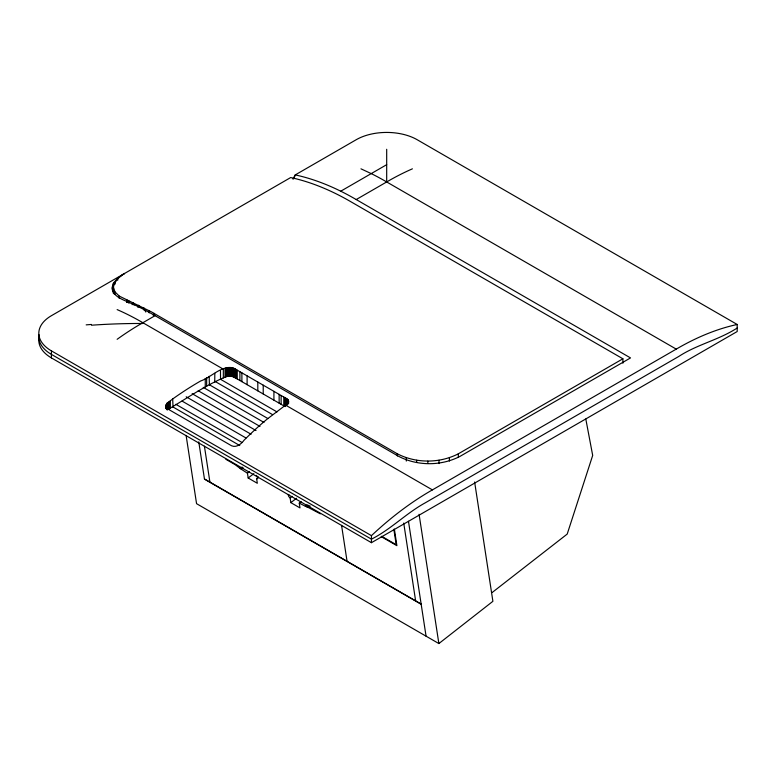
<?xml version="1.0" encoding="UTF-8"?>
<svg xmlns="http://www.w3.org/2000/svg" width="776" height="776" viewBox="0 0 776 776"><rect width="100%" height="100%" fill="white"/><g stroke="black" fill="none" stroke-linecap="round" stroke-linejoin="round"><path stroke-width="1.16" d="M166.006 407.701L166.947 403.442L172.689 398.971A284.433 179.741 -54.8 0 1 200.664 380.967C211.499 377.475 222.382 363.798 234.604 368.649L286.422 398.563L288.313 400.27L288.614 401.784L287.45 403.695L266.963 419.244A284.433 147.062 -64.7 0 0 244.081 440.186C241.394 443.901 236.418 447.995 231.558 445.764L167.548 408.816L166.326 407.497L166.025 405.518M214.739 382.064L214.816 373.334M166.035 407.429L166.064 405.217M166.093 408.273L166.171 404.917M166.171 408.001L166.268 404.616M167.189 409.922L167.422 402.899M166.287 407.74L166.413 404.315M234.934 368.842L234.934 377.64L234.604 368.649L234.284 377.272L234.284 368.474M167.422 409.738L167.703 402.657M286.169 405.024L286.422 398.563L286.654 405.305M166.413 407.478L166.559 404.015M166.471 409.563L166.753 403.733M167.005 408.933L167.286 403.054M166.811 409.136L167.121 403.248M166.627 409.34L166.947 403.442M126.595 302.31L126.789 299.982M127.089 302.524L127.487 300.273M112.685 291.349L113.422 283.201L117.729 278.254L124.577 273.453L51.429 315.686A43.107 24.89 0 0 0 51.429 350.878L51.429 357.92L371.452 542.686L737.2 331.527L737.2 324.484L417.168 139.719A43.107 24.89 0 0 0 356.213 139.719L295.258 174.91L292.921 179.081M137.934 307.374L138.545 305.22L139.631 307.335M113.471 293.697C111.375 284.181 118.233 276.644 126.1 272.58L290.68 177.549A281.717 162.65 60 0 1 351.644 202.187L622.905 358.793L622.905 363.197M113.422 283.201L111.948 288.09C113.17 296.616 122.54 299.497 129.33 302.562A281.717 162.65 60 0 1 155.054 315.686L398.883 456.463C417.624 466.104 441.108 466.104 459.838 456.463L630.519 357.92L356.213 199.548A281.717 162.65 60 0 0 295.258 174.91L293.745 178.839M153.241 315.405L153.997 313.339L154.007 315.531M132.114 304.687L133.414 302.844L134.073 305.046M186.114 435.452L196.561 503.673L438.867 643.566L492.896 601.313L474.631 482.012M386.69 149.283L386.69 181.953L676.245 349.122A281.717 162.65 -60 0 1 737.2 324.484M225.864 459.305L235.012 464.581L240.201 468.481L242.102 467.026M240.201 468.481L241.239 469.208L243.14 467.763M258.486 477.036L256.584 478.491L257.322 483.283L248.174 478.006L247.447 473.214L249.348 471.76M248.174 478.006L253.878 473.641M301.156 501.674L299.255 503.129L299.992 507.921L290.845 502.635L290.117 497.852L292.019 496.397M290.845 502.635L296.548 498.279M299.255 503.129L305.327 506.214L307.228 504.759M305.327 506.214L306.316 506.66L308.217 505.205M306.316 506.66L307.306 507.077L309.207 505.632M307.306 507.077L308.295 507.485L310.196 506.03M167.985 402.404L167.985 409.408C186.832 398.505 204.767 385.653 225.03 377.175C228.008 375.768 231.733 375.797 234.604 377.456L283.774 405.838L283.774 397.04M340.751 191.197L386.69 164.677M155.054 315.686L142.862 322.719A281.717 162.65 -60 0 0 117.137 339.306M356.213 199.548L386.69 181.953A281.717 162.65 -60 0 1 412.415 168.829M113.471 287.207L114.945 291.854L119.252 296.092L151.417 311.865L397.36 453.815C416.101 463.466 439.575 463.466 458.315 453.815L622.905 358.793M371.452 542.686L371.452 535.644A281.717 162.65 -60 0 1 432.407 489.889L676.245 349.122M737.2 328.005C718.954 339.898 697.09 344.457 678.787 356.446L425.296 502.8C406.168 513.256 390.9 529.339 371.452 539.165L51.429 354.399A43.107 24.89 0 0 1 38.965 334.64M86.175 324.872L91.413 324.455M308.295 507.485L320.352 513.848M360.966 168.829L371.229 173.601A281.717 162.65 60 0 1 386.69 181.953M285.51 405.082L432.407 489.889M220.481 379.27L277.013 411.91M214.855 381.307L272.444 414.559M209.326 384.731L267.953 418.574M203.254 387.37L263.976 422.425M198.229 390.755L259.999 426.422M192.147 393.665L256.022 430.544M186.191 396.788L251.085 434.25M182.05 401.076L245.963 437.974M175.832 404.286L241.908 442.436M172.611 406.769L239.774 445.54M381.617 536.274L396.206 544.694L393.849 529.329M381.22 536.623L396.905 545.683L394.373 529.106M51.429 350.878L371.452 535.644M204.447 478.947L421.155 604.058M421.184 604.262L204.476 479.141L198.763 441.845M241.239 469.208L247.447 473.214M145.772 312.03L143.696 307.771L143.958 310.07M149.399 312.718L148.846 310.478L148.992 312.728M585.802 419.001L592.689 455.415L567.207 534.072L492.159 592.515M419.079 514.304L438.867 643.566M408.477 521.278L426.063 636.174M403.724 523.072L415.635 600.876M341.566 525.371L347.056 561.281M204.408 446.181L209.908 482.1M172.689 398.971L173.038 407.012M209.151 376.282L209.413 384.78M165.986 406.11L166.006 408.254M220.491 370.54L220.529 379.299M165.977 405.819L165.977 407.982M458.315 453.815L458.315 457.122M449.391 457.772L449.391 461.07M438.993 460.255L438.993 463.563M427.838 461.109L427.838 463.311M416.683 460.255L416.683 462.457M406.285 457.772L406.285 461.07M397.36 453.815L397.36 456.016M288.526 400.765L288.633 403.471M288.313 400.27L288.313 403.568M287.993 399.795L287.993 404.189M287.556 399.349L287.556 403.743M287.033 398.932L287.033 404.432M286.722 398.748L286.722 405.353M286.422 398.563L286.422 405.169M286.092 398.379L286.092 404.975M285.772 398.195L285.772 405.897M285.335 397.942L285.335 405.635M285.093 397.807L285.093 406.605M281.125 395.508L281.125 404.315M279.137 394.363L279.137 403.161M273.918 391.346L273.918 400.154M263.219 385.168L263.219 393.965M257.807 382.044L257.807 390.852M247.107 375.865L247.107 384.673M241.889 372.858L241.889 381.656M239.9 371.704L239.9 380.512M237.252 370.181L237.252 378.979M235.933 369.415L235.933 378.213M235.691 369.279L235.691 378.077M235.264 369.036L235.264 377.834M234.604 368.649L234.604 377.456M233.964 368.299L233.964 377.097M233.256 367.989L233.256 376.796M232.48 367.746L232.48 376.544M231.655 367.562L231.655 376.36M230.792 367.436L230.792 376.234M229.919 367.378L229.919 376.176M229.027 367.378L229.027 376.185M228.154 367.455L228.154 376.253M227.3 367.591L227.3 376.399M226.485 367.795L226.485 376.602M225.729 368.057L225.729 376.864M225.03 368.377L225.03 377.175M223.333 377.98L223.333 369.182L142.862 322.719A281.717 162.65 60 0 0 117.137 309.605M206.649 377.621L206.649 386.254M205.262 378.387L205.262 386.991M170.342 400.688L170.342 408.292M169.158 401.551L169.158 408.845M128.864 300.855L128.864 303.27M119.252 296.092L119.252 298.469M117.729 278.254L117.729 280.194M114.945 282.319L114.945 284.288M114.945 291.854L114.945 294.22M51.429 357.92A43.107 24.89 0 0 1 38.965 338.161M91.49 325.212A561.591 457.665 0 0 1 142.862 323.485M290.117 497.852A2.153 1.028 52.6 0 1 288.459 495.815A2.153 1.028 52.6 0 1 288.895 494.428M256.895 475.96A2.153 1.028 52.6 0 1 257.884 478.161A2.153 1.028 52.6 0 1 256.584 478.491M256.099 475.3A2.153 1.028 52.6 0 1 256.507 475.581"/></g></svg>
